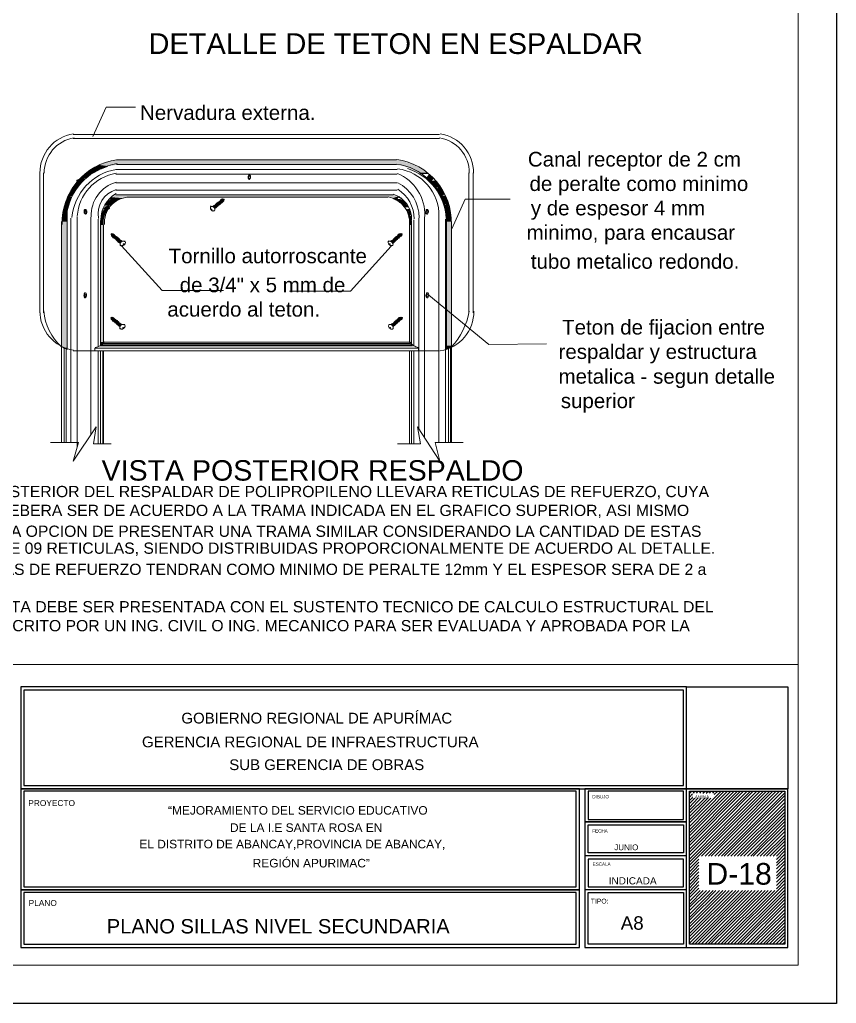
# Model space of a CAD drawing. Header units: inches. Extents: x 0.22 to 6.49, y 0.27 to 4.47.
# Drawn here: x 4.797 to 6.494, y 0.271 to 2.316 of the extents above; entities that cross this region are included whole.
import ezdxf

# ---------------------------------------------------------------- set-up
doc = ezdxf.new("R2010")
doc.units = ezdxf.units.IN
doc.header["$MEASUREMENT"] = 0
for name, color, linetype in [('PDF_PDF13_PDF6_A - MEMBRETE', 7, 'Continuous'), ('PDF_PDF13_PDF6_PDF7_PIEZAS', 7, 'Continuous'), ('PDF_PDF13_PDF6_PDF9_0', 7, 'Continuous'), ('PDF_PDF13_PDF6_PDF9_COTAS', 7, 'Continuous'), ('PDF_PDF13_PDF6_PDF9_COTAS-01', 7, 'Continuous'), ('PDF_PDF13_PDF6_PDF9_MEMBRETE', 7, 'Continuous'), ('PDF_Texto', 7, 'Continuous')]:
    doc.layers.add(name, color=color, linetype=linetype)
doc.styles.add('PDF Arial', font='arial.ttf')

msp = doc.modelspace()

# ---------------------------------------------------------------- linework, layer by layer
at = {"layer": 'PDF_PDF13_PDF6_A - MEMBRETE', "lineweight": 25}
for points in [[(4.799, 0.7167), (6.1823, 0.7167), (6.1823, 0.9286), (4.799, 0.9286)], [(4.8051, 0.7235), (6.1763, 0.7235), (6.1763, 0.9218), (4.8051, 0.9218)], [(6.3928, 0.7167), (6.1823, 0.7167), (6.1823, 0.9286), (6.3928, 0.9286)], [(4.799, 0.5069), (5.9597, 0.5069), (5.9597, 0.7167), (4.799, 0.7167)], [(4.8051, 0.513), (5.9529, 0.513), (5.9529, 0.712), (4.8051, 0.712)], [(6.1763, 0.712), (5.9779, 0.712), (5.9779, 0.6531), (6.1763, 0.6531)], [(6.1884, 0.712), (6.3867, 0.712), (6.3867, 0.3939), (6.1884, 0.3939)], [(5.9779, 0.6416), (6.1763, 0.6416), (6.1763, 0.5834), (5.9779, 0.5834)], [(6.1763, 0.5705), (5.9779, 0.5705), (5.9779, 0.513), (6.1763, 0.513)], [(4.799, 0.3871), (5.9597, 0.3871), (5.9597, 0.5069), (4.799, 0.5069)], [(4.8051, 0.3939), (5.9529, 0.3939), (5.9529, 0.5008), (4.8051, 0.5008)], [(5.9779, 0.5008), (6.1763, 0.5008), (6.1763, 0.3939), (5.9779, 0.3939)]]:
    msp.add_lwpolyline(points, close=True, dxfattribs=at)
for points in [[(6.1823, 0.7235), (6.1823, 0.9218)], [(6.1823, 0.3871), (6.1823, 0.7167), (6.3928, 0.7167), (5.9712, 0.7167), (5.9712, 0.3871), (6.3928, 0.3871), (6.3928, 0.7167)], [(6.1884, 0.7066), (6.1932, 0.712)], [(6.1884, 0.6457), (6.2541, 0.712)], [(6.1884, 0.6382), (6.2609, 0.712)], [(6.1884, 0.6315), (6.2676, 0.712)], [(6.1884, 0.6254), (6.2744, 0.712)], [(6.1884, 0.6186), (6.2812, 0.712)], [(6.1884, 0.6112), (6.2886, 0.712)], [(6.1884, 0.6051), (6.2947, 0.712)], [(6.1884, 0.599), (6.3008, 0.712)], [(6.1884, 0.5915), (6.3082, 0.712)], [(6.1884, 0.5848), (6.315, 0.712)], [(6.1884, 0.578), (6.3211, 0.712)], [(6.1884, 0.5705), (6.3285, 0.712)], [(6.1884, 0.5645), (6.3353, 0.712)], [(6.1884, 0.5577), (6.3421, 0.712)], [(6.1884, 0.6991), (6.1945, 0.7059)], [(6.1884, 0.6924), (6.1945, 0.6985)], [(6.1884, 0.6863), (6.1999, 0.6971)], [(6.1884, 0.6788), (6.206, 0.6971)], [(6.1884, 0.6721), (6.2128, 0.6971)], [(6.1884, 0.666), (6.2202, 0.6971)], [(6.1884, 0.6592), (6.227, 0.6971)], [(6.1884, 0.6524), (6.2331, 0.6971)], [(6.1966, 0.7073), (6.1999, 0.712)], [(6.2033, 0.7073), (6.2067, 0.712)], [(6.2101, 0.7073), (6.2135, 0.712)], [(6.2135, 0.5766), (6.3488, 0.712)], [(6.2162, 0.7073), (6.2209, 0.712)], [(6.2209, 0.5766), (6.3556, 0.712)], [(6.223, 0.7073), (6.2277, 0.712)], [(6.2277, 0.5766), (6.3617, 0.712)], [(6.2304, 0.7073), (6.2338, 0.712)], [(6.2338, 0.5766), (6.3685, 0.712)], [(6.2372, 0.7073), (6.2405, 0.712)], [(6.2399, 0.7045), (6.2473, 0.712)], [(6.2412, 0.5766), (6.3759, 0.712)], [(6.248, 0.5766), (6.3827, 0.712)], [(6.2548, 0.5766), (6.3867, 0.7086)], [(6.2609, 0.5766), (6.3867, 0.7025)], [(6.2676, 0.5766), (6.3867, 0.6958)], [(6.2744, 0.5766), (6.3867, 0.6883)], [(6.2812, 0.5766), (6.3867, 0.6815)], [(6.2886, 0.5766), (6.3867, 0.6748)], [(6.2947, 0.5766), (6.3867, 0.668)], [(6.3015, 0.5766), (6.3867, 0.6619)], [(6.3089, 0.5766), (6.3867, 0.6551)], [(5.9712, 0.6477), (6.1823, 0.6477), (5.9712, 0.6477)], [(6.3157, 0.5766), (6.3867, 0.6484)], [(6.3211, 0.5766), (6.3867, 0.6416)], [(6.3285, 0.5766), (6.3867, 0.6348)], [(6.3353, 0.5766), (6.3867, 0.6281)], [(6.3421, 0.5766), (6.3867, 0.6206)], [(6.3488, 0.5766), (6.3867, 0.6139)], [(6.3556, 0.5766), (6.3867, 0.6078)], [(6.3624, 0.5766), (6.3867, 0.601)], [(6.3691, 0.5766), (6.3867, 0.5942)], [(6.1823, 0.5773), (5.9712, 0.5773)], [(6.3691, 0.5699), (6.3867, 0.5875)], [(6.3691, 0.5631), (6.3867, 0.5807)], [(6.3691, 0.557), (6.3867, 0.5739)], [(6.1884, 0.5509), (6.2081, 0.5705)], [(6.1884, 0.5441), (6.2081, 0.5645)], [(6.1884, 0.5374), (6.2081, 0.5577)], [(6.3691, 0.5502), (6.3867, 0.5672)], [(6.3691, 0.5428), (6.3867, 0.5604)], [(6.3691, 0.536), (6.3867, 0.5529)], [(6.1884, 0.5313), (6.2081, 0.5509)], [(6.1884, 0.5238), (6.2081, 0.5441)], [(6.1884, 0.5171), (6.2081, 0.5374)], [(6.3691, 0.5299), (6.3867, 0.5475)], [(6.3691, 0.5225), (6.3867, 0.5408)], [(6.3691, 0.5157), (6.3867, 0.5333)], [(6.1884, 0.5103), (6.2081, 0.5313)], [(6.1884, 0.5035), (6.2081, 0.5238)], [(6.1884, 0.4968), (6.2081, 0.5171)], [(6.2602, 0.3939), (6.3867, 0.5198)], [(6.2669, 0.3939), (6.3867, 0.513)], [(6.3691, 0.509), (6.3867, 0.5266)], [(6.1823, 0.5069), (5.9712, 0.5069)], [(6.1884, 0.4907), (6.2081, 0.5103)], [(6.1884, 0.4832), (6.2108, 0.5056)], [(6.1884, 0.4765), (6.2169, 0.5056)], [(6.1884, 0.4704), (6.2236, 0.5056)], [(6.1884, 0.4636), (6.2311, 0.5056)], [(6.1884, 0.4562), (6.2378, 0.5056)], [(6.1884, 0.4494), (6.2433, 0.5056)], [(6.1884, 0.4433), (6.2507, 0.5056)], [(6.1884, 0.4359), (6.2575, 0.5056)], [(6.1884, 0.4298), (6.2642, 0.5056)], [(6.1884, 0.423), (6.271, 0.5056)], [(6.1884, 0.4156), (6.2778, 0.5056)], [(6.1884, 0.4095), (6.2845, 0.5056)], [(6.1884, 0.4027), (6.2913, 0.5056)], [(6.1884, 0.3959), (6.2988, 0.5056)], [(6.1932, 0.3939), (6.3048, 0.5056)], [(6.1993, 0.3939), (6.3109, 0.5056)], [(6.206, 0.3939), (6.3184, 0.5056)], [(6.2128, 0.3939), (6.3251, 0.5056)], [(6.2202, 0.3939), (6.3319, 0.5056)], [(6.227, 0.3939), (6.3387, 0.5056)], [(6.2324, 0.3939), (6.3455, 0.5056)], [(6.2399, 0.3939), (6.3522, 0.5056)], [(6.2466, 0.3939), (6.359, 0.5056)], [(6.2534, 0.3939), (6.3658, 0.5056)], [(6.2737, 0.3939), (6.3867, 0.5062)], [(6.2805, 0.3939), (6.3867, 0.4995)], [(6.2879, 0.3939), (6.3867, 0.4927)], [(6.2933, 0.3939), (6.3867, 0.4866)], [(6.3001, 0.3939), (6.3867, 0.4799)], [(6.3076, 0.3939), (6.3867, 0.4731)], [(6.3143, 0.3939), (6.3867, 0.4656)], [(6.3204, 0.3939), (6.3867, 0.4589)], [(6.3279, 0.3939), (6.3867, 0.4528)], [(6.3346, 0.3939), (6.3867, 0.4453)], [(6.3414, 0.3939), (6.3867, 0.4386)], [(6.3475, 0.3939), (6.3867, 0.4318)], [(6.3542, 0.3939), (6.3867, 0.4257)], [(6.361, 0.3939), (6.3867, 0.4189)], [(6.3678, 0.3939), (6.3867, 0.4122)], [(6.3752, 0.3939), (6.3867, 0.4054)], [(6.3813, 0.3939), (6.3867, 0.398)]]:
    msp.add_lwpolyline(points, dxfattribs=at)
at = {"layer": 'PDF_PDF13_PDF6_PDF7_PIEZAS', "lineweight": 25}
msp.add_lwpolyline([(6.4937, 4.4743), (6.4937, 0.2707), (0.2184, 0.2707), (0.2184, 4.4743)], close=True, dxfattribs=at)
at = {"layer": 'PDF_PDF13_PDF6_PDF9_0', "lineweight": 13}
for points in [[(4.9485, 2.0724), (4.9763, 2.1333), (5.0372, 2.1333)], [(5.6944, 1.8808), (5.7221, 1.9424), (5.8162, 1.9424)], [(5.0081, 1.8456), (5.0927, 1.7522), (5.2199, 1.7522)], [(5.5685, 1.845), (5.4839, 1.7509), (5.3573, 1.7509)], [(5.647, 1.7428), (5.7715, 1.6406), (5.8913, 1.6419)]]:
    msp.add_lwpolyline(points, dxfattribs=at)
at = {"layer": 'PDF_PDF13_PDF6_PDF9_0', "lineweight": 18}
for points in [[(5.58, 2.0243), (4.9979, 2.0243)], [(5.58, 2.0142), (4.9979, 2.0142)], [(4.8951, 1.9174), (4.8951, 1.6297)], [(5.6835, 1.9174), (5.6835, 1.6297)], [(4.8836, 1.8957), (4.8836, 1.6338)], [(5.6937, 1.6379), (5.6937, 1.8957)], [(4.9709, 1.6453), (5.6064, 1.6453)], [(4.9526, 1.6324), (4.9526, 1.627), (5.6253, 1.627)], [(5.6253, 1.6324), (5.6253, 1.627), (5.6253, 1.6324), (5.6104, 1.6324), (4.9675, 1.6324)]]:
    msp.add_lwpolyline(points, dxfattribs=at)
at = {"layer": 'PDF_PDF13_PDF6_PDF9_0', "lineweight": 5}
for points in [[(5.2734, 1.983), (5.2741, 1.9837), (5.2754, 1.9844), (5.2761, 1.9857), (5.2761, 1.9871), (5.2761, 1.9898), (5.2761, 1.9918), (5.2748, 1.9925), (5.2741, 1.9932), (5.2727, 1.9932), (5.272, 1.9918), (5.2714, 1.9905), (5.2714, 1.9878), (5.2714, 1.9857), (5.272, 1.9851), (5.272, 1.9837)], [(5.2734, 1.9911), (5.2727, 1.9905), (5.272, 1.9878), (5.272, 1.9857), (5.2734, 1.9851), (5.2748, 1.9851), (5.2754, 1.9871), (5.2748, 1.9905)], [(5.203, 1.9302), (5.2037, 1.9309), (5.2044, 1.9309), (5.2064, 1.9268), (5.2071, 1.9268), (5.2064, 1.9262), (5.2071, 1.9268), (5.2064, 1.9268), (5.2044, 1.9309), (5.2037, 1.9309)], [(5.2064, 1.9343), (5.2071, 1.935), (5.2084, 1.9343), (5.2111, 1.9316), (5.2111, 1.9309), (5.2111, 1.9302), (5.2111, 1.9309), (5.2111, 1.9316), (5.2084, 1.9343), (5.2071, 1.935)], [(5.2145, 1.9411), (5.2152, 1.9417), (5.2159, 1.9411), (5.2193, 1.9384), (5.2193, 1.937), (5.2186, 1.937), (5.2193, 1.937), (5.2193, 1.9384), (5.2159, 1.9411), (5.2152, 1.9417)], [(4.9336, 1.9113), (4.935, 1.912), (4.9357, 1.9126), (4.9364, 1.9147), (4.9364, 1.916), (4.9364, 1.9174), (4.9357, 1.9201), (4.9343, 1.9208), (4.933, 1.9208), (4.9323, 1.9208), (4.9309, 1.9194), (4.9309, 1.9174), (4.9303, 1.916), (4.9309, 1.914), (4.9323, 1.9126), (4.933, 1.9113)], [(4.933, 1.9194), (4.9323, 1.9174), (4.9323, 1.916), (4.9323, 1.914), (4.9336, 1.9133), (4.935, 1.914), (4.935, 1.916), (4.9343, 1.9174)], [(5.6429, 1.9113), (5.6443, 1.9113), (5.645, 1.9126), (5.6456, 1.914), (5.6463, 1.916), (5.6463, 1.9174), (5.6456, 1.9194), (5.645, 1.9208), (5.6436, 1.9208), (5.6423, 1.9208), (5.6416, 1.9201), (5.6409, 1.9174), (5.6402, 1.916), (5.6402, 1.9147), (5.6409, 1.9126), (5.6416, 1.912)], [(5.6436, 1.9194), (5.6423, 1.9174), (5.6416, 1.916), (5.6416, 1.914), (5.6429, 1.9133), (5.6443, 1.914), (5.645, 1.916), (5.6443, 1.9174)], [(4.9891, 1.8646), (4.9885, 1.8653), (4.9885, 1.8666), (4.9905, 1.8693), (4.9912, 1.8693), (4.9925, 1.8693), (4.9912, 1.8693), (4.9905, 1.8693), (4.9885, 1.8666), (4.9885, 1.8653)], [(4.9952, 1.8592), (4.9952, 1.8605), (4.9973, 1.8632), (4.9986, 1.8639), (4.9993, 1.8632), (4.9986, 1.8639), (4.9973, 1.8632), (4.9952, 1.8605)], [(4.9966, 1.8585), (4.9966, 1.8598), (4.9986, 1.8626), (5, 1.8632), (5, 1.8626), (5, 1.8632), (4.9986, 1.8626), (4.9966, 1.8598)], [(5.5766, 1.8626), (5.5766, 1.8632), (5.578, 1.8626), (5.5807, 1.8598), (5.5813, 1.8585), (5.5807, 1.8585), (5.5813, 1.8585), (5.5807, 1.8598), (5.578, 1.8626), (5.5766, 1.8632)], [(5.578, 1.8632), (5.578, 1.8639), (5.58, 1.8632), (5.582, 1.8605), (5.582, 1.8592), (5.582, 1.8605), (5.58, 1.8632), (5.578, 1.8639)], [(5.5841, 1.8693), (5.5847, 1.8693), (5.5854, 1.8693), (5.5888, 1.8666), (5.5888, 1.8653), (5.5888, 1.8646), (5.5888, 1.8653), (5.5888, 1.8666), (5.5854, 1.8693), (5.5847, 1.8693)], [(5, 1.8544), (5, 1.8558), (5.0027, 1.8585), (5.004, 1.8592), (5.0047, 1.8585), (5.004, 1.8592), (5.0027, 1.8585), (5, 1.8558)], [(5.5725, 1.8585), (5.5725, 1.8592), (5.5739, 1.8585), (5.5759, 1.8558), (5.5766, 1.8544), (5.5759, 1.8544), (5.5766, 1.8544), (5.5759, 1.8558), (5.5739, 1.8585), (5.5725, 1.8592)], [(4.933, 1.7373), (4.9343, 1.7387), (4.935, 1.7394), (4.9357, 1.7414), (4.9357, 1.7428), (4.9357, 1.7441), (4.935, 1.7468), (4.9336, 1.7475), (4.9323, 1.7475), (4.9303, 1.7455), (4.9303, 1.7441), (4.9296, 1.7428), (4.9303, 1.7407), (4.9309, 1.7394), (4.9323, 1.7373)], [(4.933, 1.7455), (4.9323, 1.7441), (4.9309, 1.7428), (4.9323, 1.7407), (4.933, 1.7401), (4.9343, 1.7407), (4.9343, 1.7428), (4.9336, 1.7441)], [(5.6436, 1.7373), (5.645, 1.7373), (5.6456, 1.7394), (5.6463, 1.7407), (5.647, 1.7428), (5.647, 1.7441), (5.6463, 1.7455), (5.6456, 1.7475), (5.6443, 1.7475), (5.6429, 1.7475), (5.6423, 1.7468), (5.6416, 1.7441), (5.6409, 1.7428), (5.6409, 1.7414), (5.6416, 1.7394), (5.6423, 1.7387)], [(5.6443, 1.7455), (5.6429, 1.7441), (5.6423, 1.7428), (5.6423, 1.7407), (5.6436, 1.7401), (5.645, 1.7407), (5.6456, 1.7428), (5.645, 1.7441)], [(4.9946, 1.6852), (4.9946, 1.6873), (4.9973, 1.69), (4.9979, 1.69), (4.9986, 1.69), (4.9979, 1.69), (4.9966, 1.69), (4.9946, 1.6873)], [(4.9959, 1.6846), (4.9959, 1.6866), (4.9979, 1.6893), (4.9993, 1.69), (5, 1.6893), (4.9993, 1.69), (4.9979, 1.6893), (4.9959, 1.6866)], [(5, 1.6812), (4.9993, 1.6812), (5, 1.6825), (5.002, 1.6846), (5.0034, 1.6852), (5.004, 1.6846), (5.0034, 1.6852), (5.002, 1.6846), (5, 1.6825), (4.9993, 1.6812)], [(5.5732, 1.6846), (5.5732, 1.6852), (5.5746, 1.6846), (5.5766, 1.6825), (5.5773, 1.6812), (5.5766, 1.6812), (5.5773, 1.6812), (5.5766, 1.6825), (5.5746, 1.6846), (5.5732, 1.6852)], [(5.5773, 1.6893), (5.5773, 1.69), (5.5786, 1.6893), (5.5813, 1.6866), (5.582, 1.6846), (5.5813, 1.6846), (5.582, 1.6846), (5.5813, 1.6866), (5.5786, 1.6893), (5.5773, 1.69)], [(5.578, 1.69), (5.5786, 1.69), (5.5807, 1.69), (5.582, 1.6873), (5.5827, 1.6852), (5.582, 1.6852), (5.5827, 1.6852), (5.582, 1.6873), (5.5807, 1.69), (5.5786, 1.69)], [(5.5847, 1.6954), (5.5854, 1.6961), (5.5861, 1.6961), (5.5895, 1.6934), (5.5895, 1.692), (5.5888, 1.6913), (5.5895, 1.692), (5.5895, 1.6934), (5.5861, 1.6961), (5.5854, 1.6961)]]:
    msp.add_lwpolyline(points, close=True, dxfattribs=at)
for points in [[(5.2199, 1.9384), (5.2206, 1.9384), (5.2206, 1.9397), (5.2179, 1.9424), (5.2172, 1.9431), (5.2159, 1.9424)], [(5.2003, 1.9174), (5.2017, 1.9181), (5.2023, 1.9194), (5.2023, 1.9221), (5.201, 1.9248), (5.1976, 1.9268), (5.1949, 1.9268), (5.1942, 1.9268), (5.1935, 1.9262)], [(5.1962, 1.9174), (5.1969, 1.9181), (5.1949, 1.9201), (5.1962, 1.9208), (5.1962, 1.9214), (5.1956, 1.9214), (5.1942, 1.9208), (5.1942, 1.9221)], [(5.1983, 1.9268), (5.2003, 1.9268), (5.2023, 1.9248), (5.203, 1.9235), (5.2023, 1.9228), (5.2017, 1.9235), (5.201, 1.9255), (5.199, 1.9268), (5.1976, 1.9268)], [(5.203, 1.9235), (5.2037, 1.9241), (5.203, 1.9255), (5.201, 1.9282), (5.199, 1.9282), (5.199, 1.9268)], [(5.2037, 1.9241), (5.2044, 1.9248), (5.2037, 1.9255), (5.2023, 1.9289), (5.201, 1.9289), (5.2003, 1.9282)], [(5.2044, 1.9241), (5.205, 1.9248), (5.2044, 1.9255), (5.203, 1.9289), (5.2017, 1.9289), (5.201, 1.9282)], [(5.205, 1.9248), (5.2057, 1.9255), (5.205, 1.9262), (5.2037, 1.9296), (5.2023, 1.9296), (5.2017, 1.9289)], [(5.2057, 1.9255), (5.2064, 1.9262), (5.2057, 1.9268), (5.2037, 1.9302), (5.203, 1.9302), (5.2023, 1.9296)], [(5.2084, 1.9268), (5.2084, 1.9282), (5.2084, 1.9289), (5.2057, 1.9316), (5.2044, 1.9323), (5.2037, 1.9316)], [(5.2071, 1.9268), (5.2071, 1.9282), (5.205, 1.9309), (5.2037, 1.9316), (5.2037, 1.9309)], [(5.2091, 1.9282), (5.2091, 1.9289), (5.2091, 1.9296), (5.2064, 1.9323), (5.205, 1.9329), (5.2044, 1.9323)], [(5.2098, 1.9289), (5.2098, 1.9296), (5.2098, 1.9302), (5.2071, 1.9329), (5.2057, 1.9336), (5.205, 1.9329)], [(5.2105, 1.9296), (5.2105, 1.9302), (5.2105, 1.9309), (5.2071, 1.9336), (5.2064, 1.9343), (5.2057, 1.9336)], [(5.2111, 1.9309), (5.2118, 1.9316), (5.2118, 1.9323), (5.2091, 1.935), (5.2084, 1.9356), (5.2071, 1.935)], [(5.2118, 1.9316), (5.2125, 1.9323), (5.2125, 1.9329), (5.2098, 1.9356), (5.2091, 1.9363), (5.2084, 1.9356)], [(5.2118, 1.9309), (5.2125, 1.9316), (5.2125, 1.9323), (5.2098, 1.935), (5.2091, 1.9356), (5.2084, 1.935)], [(5.2125, 1.9316), (5.2132, 1.9323), (5.2132, 1.9329), (5.2105, 1.9356), (5.2098, 1.9363), (5.2091, 1.9356)], [(5.2132, 1.9323), (5.2138, 1.9329), (5.2138, 1.9336), (5.2111, 1.9363), (5.2105, 1.937), (5.2098, 1.9363)], [(5.2138, 1.9329), (5.2145, 1.9329), (5.2145, 1.9343), (5.2125, 1.937), (5.2118, 1.9377), (5.2111, 1.937)], [(5.2145, 1.9336), (5.2152, 1.9336), (5.2152, 1.935), (5.2132, 1.9377), (5.2125, 1.9384), (5.2118, 1.9377)], [(5.2152, 1.9343), (5.2159, 1.9343), (5.2159, 1.9356), (5.2138, 1.9384), (5.2132, 1.939), (5.2125, 1.9384)], [(5.2159, 1.935), (5.2172, 1.935), (5.2172, 1.9363), (5.2138, 1.939), (5.2138, 1.9397), (5.2132, 1.939)], [(5.2179, 1.9363), (5.2186, 1.9363), (5.2186, 1.9377), (5.2152, 1.9404), (5.2145, 1.9411), (5.2138, 1.9404)], [(5.2172, 1.9356), (5.2179, 1.9356), (5.2179, 1.937), (5.2145, 1.9397), (5.2138, 1.9404), (5.2138, 1.9397)], [(5.2193, 1.9377), (5.2199, 1.9377), (5.2199, 1.939), (5.2172, 1.9417), (5.2159, 1.9424), (5.2152, 1.9417)], [(5.2206, 1.939), (5.2199, 1.9411), (5.2179, 1.9424), (5.2213, 1.9424), (5.2206, 1.9384)], [(5.2213, 1.9411), (5.2206, 1.9417), (5.2199, 1.9424)], [(4.9891, 1.8707), (4.9878, 1.8693), (4.9864, 1.8673)], [(4.9878, 1.8707), (4.9871, 1.87), (4.9864, 1.8686)], [(4.9871, 1.8659), (4.9864, 1.87), (4.9905, 1.87), (4.9898, 1.87), (4.9871, 1.8666), (4.9871, 1.8659), (4.9878, 1.8653)], [(4.9912, 1.8693), (4.9905, 1.87), (4.9878, 1.8673), (4.9878, 1.8659), (4.9885, 1.8653)], [(4.9932, 1.8686), (4.9925, 1.8686), (4.9912, 1.8686), (4.9891, 1.8659), (4.9891, 1.8646), (4.9898, 1.8639)], [(4.9939, 1.8686), (4.9932, 1.8686), (4.9925, 1.8686), (4.9898, 1.8653), (4.9898, 1.8639), (4.9905, 1.8632)], [(4.9946, 1.8673), (4.9939, 1.8673), (4.9932, 1.8673), (4.9905, 1.8646), (4.9905, 1.8632), (4.9905, 1.8626)], [(4.9952, 1.8666), (4.9946, 1.8666), (4.9939, 1.8666), (4.9905, 1.8639), (4.9905, 1.8626), (4.9912, 1.8619)], [(4.9959, 1.8659), (4.9952, 1.8659), (4.9946, 1.8659), (4.9912, 1.8632), (4.9912, 1.8619), (4.9925, 1.8612)], [(4.9966, 1.8653), (4.9959, 1.8653), (4.9952, 1.8653), (4.9925, 1.8626), (4.9925, 1.8612), (4.9932, 1.8612)], [(4.9979, 1.8646), (4.9973, 1.8646), (4.9966, 1.8646), (4.9939, 1.8619), (4.9939, 1.8605)], [(4.9986, 1.8639), (4.9979, 1.8639), (4.9973, 1.8639), (4.9946, 1.8612), (4.9946, 1.8598)], [(5, 1.8626), (4.9993, 1.8632), (4.9979, 1.8626), (4.9959, 1.8598), (4.9959, 1.8585)], [(5.0013, 1.8619), (5, 1.8626), (4.9993, 1.8619), (4.9973, 1.8592), (4.9973, 1.8578)], [(5.002, 1.8612), (5.0013, 1.8619), (5, 1.8612), (4.9979, 1.8585), (4.9973, 1.8571), (4.9979, 1.8571)], [(5.0027, 1.8605), (5.002, 1.8612), (5, 1.8605), (4.9986, 1.8578), (4.9979, 1.8565), (4.9986, 1.8565)], [(5.578, 1.8565), (5.5786, 1.8565), (5.578, 1.8578), (5.5759, 1.8605), (5.5746, 1.8612), (5.5746, 1.8605)], [(5.5786, 1.8571), (5.58, 1.8571), (5.5786, 1.8585), (5.5766, 1.8612), (5.5753, 1.8619), (5.5753, 1.8612)], [(5.58, 1.8578), (5.5807, 1.8578), (5.58, 1.8592), (5.5773, 1.8619), (5.5759, 1.8626), (5.5759, 1.8619)], [(5.5813, 1.8585), (5.582, 1.8585), (5.5813, 1.8598), (5.5786, 1.8626), (5.5773, 1.8632), (5.5773, 1.8626)], [(5.582, 1.8598), (5.5827, 1.8598), (5.582, 1.8612), (5.5807, 1.8639), (5.5786, 1.8639), (5.578, 1.8639)], [(5.5827, 1.8605), (5.5834, 1.8605), (5.5827, 1.8619), (5.5813, 1.8646), (5.58, 1.8646), (5.5786, 1.8646)], [(5.5841, 1.8612), (5.5847, 1.8612), (5.5841, 1.8626), (5.582, 1.8653), (5.5813, 1.8653), (5.5807, 1.8653)], [(5.5847, 1.8612), (5.5854, 1.8619), (5.5847, 1.8632), (5.5827, 1.8659), (5.582, 1.8659), (5.5813, 1.8659)], [(5.5861, 1.8626), (5.5861, 1.8632), (5.5861, 1.8646), (5.5841, 1.8673), (5.5827, 1.8673), (5.582, 1.8673)], [(5.5854, 1.8619), (5.5854, 1.8626), (5.5854, 1.8639), (5.5834, 1.8666), (5.582, 1.8666)], [(5.5868, 1.8632), (5.5868, 1.8639), (5.5868, 1.8653), (5.5847, 1.8686), (5.5834, 1.8686), (5.5827, 1.8686)], [(5.5874, 1.8639), (5.5874, 1.8646), (5.5874, 1.8659), (5.5847, 1.8686), (5.5841, 1.8686), (5.5834, 1.8686)], [(5.5888, 1.8653), (5.5895, 1.8659), (5.5895, 1.8673), (5.5861, 1.87), (5.5854, 1.87), (5.5847, 1.8693)], [(5.5895, 1.8653), (5.5901, 1.8659), (5.5901, 1.8666), (5.5868, 1.87), (5.5861, 1.87), (5.5854, 1.87)], [(5.5908, 1.8659), (5.5915, 1.87), (5.5868, 1.87)], [(5.5908, 1.8673), (5.5895, 1.8693), (5.5874, 1.8707)], [(5.5908, 1.8686), (5.5901, 1.87), (5.5895, 1.8707)], [(5.0034, 1.8598), (5.0027, 1.8605), (5.0013, 1.8598), (4.9993, 1.8571), (4.9986, 1.8558), (4.9993, 1.8558)], [(5.004, 1.8592), (5.0034, 1.8598), (5.002, 1.8592), (5, 1.8565), (4.9993, 1.8551), (5, 1.8551)], [(5.0047, 1.8578), (5.0047, 1.8585), (5.0034, 1.8578), (5.0013, 1.8551), (5, 1.8538), (5.0013, 1.8538)], [(5.0054, 1.8571), (5.0054, 1.8578), (5.004, 1.8571), (5.002, 1.8544), (5.0013, 1.8531), (5.002, 1.8531)], [(5.0061, 1.8565), (5.0061, 1.8571), (5.0047, 1.8565), (5.0027, 1.8538), (5.002, 1.8524), (5.0027, 1.8524)], [(5.0074, 1.8558), (5.0074, 1.8565), (5.0061, 1.8558), (5.004, 1.8531), (5.0034, 1.8517), (5.004, 1.8517)], [(5.0081, 1.8558), (5.0081, 1.8565), (5.0067, 1.8558), (5.0047, 1.8531), (5.004, 1.8517), (5.0047, 1.8517)], [(5.0088, 1.8551), (5.0088, 1.8558), (5.0074, 1.8551), (5.0054, 1.8524), (5.0047, 1.851), (5.0054, 1.851)], [(5.0142, 1.8538), (5.0135, 1.8551), (5.0122, 1.8551), (5.0101, 1.8551), (5.0067, 1.8531), (5.0054, 1.8497), (5.0054, 1.847), (5.0061, 1.8463), (5.0067, 1.8456)], [(5.0101, 1.8551), (5.0081, 1.8544), (5.0067, 1.8531), (5.0061, 1.8517), (5.0054, 1.8504)], [(5.0115, 1.8456), (5.0108, 1.8463), (5.0128, 1.8477), (5.0115, 1.8483), (5.0115, 1.8497), (5.0122, 1.8497), (5.0135, 1.8483), (5.0142, 1.8504)], [(5.5698, 1.8456), (5.5712, 1.8463), (5.5719, 1.847), (5.5725, 1.8497), (5.5698, 1.8531), (5.5671, 1.8551), (5.5644, 1.8551), (5.5637, 1.8551), (5.5631, 1.8538)], [(5.5665, 1.8456), (5.5671, 1.8463), (5.5651, 1.8477), (5.5665, 1.8483), (5.5665, 1.8497), (5.5658, 1.8497), (5.5644, 1.8483), (5.5637, 1.8504)], [(5.5719, 1.8504), (5.5719, 1.8517), (5.5698, 1.8531), (5.5685, 1.8544), (5.5671, 1.8551)], [(5.5719, 1.851), (5.5725, 1.851), (5.5725, 1.8524), (5.5692, 1.8551), (5.5678, 1.8558), (5.5678, 1.8551)], [(5.5692, 1.8558), (5.5692, 1.8565), (5.5712, 1.8558), (5.5732, 1.8531), (5.5732, 1.8517), (5.5725, 1.8517), (5.5725, 1.8531), (5.5698, 1.8558), (5.5685, 1.8565), (5.5685, 1.8558)], [(5.5739, 1.8524), (5.5746, 1.8524), (5.5739, 1.8538), (5.5725, 1.8565), (5.5712, 1.8571), (5.5712, 1.8565)], [(5.5746, 1.8531), (5.5753, 1.8531), (5.5746, 1.8544), (5.5725, 1.8571), (5.5719, 1.8578), (5.5719, 1.8571)], [(5.5753, 1.8538), (5.5759, 1.8538), (5.5753, 1.8551), (5.5732, 1.8578), (5.5725, 1.8585), (5.5725, 1.8578)], [(5.5766, 1.8551), (5.5773, 1.8551), (5.5766, 1.8565), (5.5746, 1.8592), (5.5732, 1.8598), (5.5732, 1.8592)], [(5.5773, 1.8558), (5.578, 1.8558), (5.5773, 1.8571), (5.5753, 1.8598), (5.5739, 1.8605), (5.5739, 1.8598)], [(4.9885, 1.6974), (4.9871, 1.6961), (4.9858, 1.694)], [(4.9871, 1.6974), (4.9864, 1.6967), (4.9858, 1.6954)], [(5.5915, 1.694), (5.5901, 1.6961), (5.5888, 1.6974)], [(5.5915, 1.6954), (5.5908, 1.6967), (5.5901, 1.6974)], [(4.9878, 1.692), (4.9871, 1.6927), (4.9871, 1.6934), (4.9898, 1.6967), (4.9905, 1.6967), (4.9905, 1.6961), (4.9878, 1.6934), (4.9878, 1.692), (4.9885, 1.6913), (4.9878, 1.692), (4.9878, 1.6934), (4.9905, 1.6961), (4.9912, 1.6954), (4.9905, 1.6961), (4.9898, 1.6967), (4.9891, 1.6967), (4.9864, 1.6934), (4.9864, 1.6927), (4.9871, 1.692)], [(4.9864, 1.6927), (4.9864, 1.6967), (4.9898, 1.6967)], [(4.9925, 1.6954), (4.9912, 1.6954), (4.9905, 1.6954), (4.9885, 1.6927), (4.9885, 1.6913), (4.9891, 1.6906)], [(4.9932, 1.6947), (4.9925, 1.6947), (4.9912, 1.6947), (4.9891, 1.692), (4.9891, 1.6906), (4.9898, 1.69)], [(4.9939, 1.694), (4.9932, 1.694), (4.9925, 1.694), (4.9898, 1.6913), (4.9898, 1.69), (4.9905, 1.6893)], [(4.9946, 1.6934), (4.9939, 1.6934), (4.9932, 1.6934), (4.9905, 1.6906), (4.9905, 1.6893), (4.9905, 1.6886)], [(4.9952, 1.6927), (4.9946, 1.6927), (4.9939, 1.6927), (4.9905, 1.69), (4.9905, 1.6886), (4.9912, 1.6879)], [(4.9966, 1.692), (4.9959, 1.692), (4.9952, 1.692), (4.9925, 1.6893), (4.9925, 1.6879), (4.9932, 1.6873)], [(4.9973, 1.6913), (4.9966, 1.6913), (4.9959, 1.6913), (4.9932, 1.6886), (4.9932, 1.6873), (4.9939, 1.6873)], [(4.9979, 1.6906), (4.9973, 1.6906), (4.9966, 1.6906), (4.9939, 1.6879), (4.9939, 1.6866)], [(4.9993, 1.6893), (4.9986, 1.69), (4.9973, 1.6893), (4.9952, 1.6866), (4.9952, 1.6846)], [(5, 1.6886), (5, 1.6893), (4.9986, 1.6886), (4.9966, 1.6852), (4.9966, 1.6846)], [(5.0013, 1.6879), (5, 1.6886), (4.9993, 1.6879), (4.9973, 1.6846), (4.9973, 1.6839)], [(5.002, 1.6873), (5.0013, 1.6879), (5, 1.6873), (4.9979, 1.6846), (4.9973, 1.6832), (4.9979, 1.6832)], [(5.0027, 1.6866), (5.002, 1.6873), (5, 1.6866), (4.9986, 1.6839), (4.9979, 1.6825), (4.9986, 1.6825)], [(5.0034, 1.6852), (5.0027, 1.6866), (5.0013, 1.6852), (4.9993, 1.6832), (4.9986, 1.6818), (4.9993, 1.6818)], [(5.0047, 1.6846), (5.004, 1.6846), (5.0027, 1.6846), (5, 1.6818), (5, 1.6805)], [(5.0054, 1.6839), (5.0054, 1.6846), (5.004, 1.6839), (5.002, 1.6812), (5.0013, 1.6798), (5.002, 1.6798)], [(5.0061, 1.6832), (5.0061, 1.6839), (5.0047, 1.6832), (5.0027, 1.6805), (5.002, 1.6791), (5.0027, 1.6791)], [(5.0067, 1.6825), (5.0067, 1.6832), (5.0054, 1.6825), (5.0034, 1.6798), (5.0027, 1.6785), (5.0034, 1.6785)], [(5.0074, 1.6825), (5.0074, 1.6832), (5.0061, 1.6825), (5.004, 1.6798), (5.0034, 1.6785), (5.004, 1.6785)], [(5.0081, 1.6818), (5.0081, 1.6825), (5.0067, 1.6818), (5.0047, 1.6791), (5.004, 1.6778), (5.0047, 1.6778)], [(5.0135, 1.6805), (5.0128, 1.6818), (5.0115, 1.6818), (5.0088, 1.6818), (5.0061, 1.6798), (5.0047, 1.6758), (5.0047, 1.6737), (5.0054, 1.673), (5.0061, 1.6724)], [(5.0088, 1.6818), (5.0074, 1.6812), (5.0061, 1.6798), (5.0054, 1.6785), (5.0047, 1.6764)], [(5.5712, 1.6724), (5.5719, 1.673), (5.5725, 1.6737), (5.5725, 1.6758), (5.5712, 1.6798), (5.5678, 1.6818), (5.5651, 1.6818), (5.5644, 1.6818), (5.5637, 1.6805)], [(5.5725, 1.6764), (5.5725, 1.6785), (5.5712, 1.6798), (5.5692, 1.6812), (5.5678, 1.6818)], [(5.5725, 1.6778), (5.5725, 1.6791), (5.5698, 1.6818), (5.5685, 1.6825), (5.5685, 1.6818)], [(5.5725, 1.6785), (5.5732, 1.6785), (5.5732, 1.6798), (5.5712, 1.6825), (5.5692, 1.6832), (5.5692, 1.6825)], [(5.5732, 1.6785), (5.5739, 1.6785), (5.5732, 1.6798), (5.5719, 1.6825), (5.5698, 1.6832), (5.5698, 1.6825)], [(5.5739, 1.6791), (5.5746, 1.6791), (5.5739, 1.6805), (5.5725, 1.6832), (5.5712, 1.6839), (5.5712, 1.6832)], [(5.5753, 1.6798), (5.5759, 1.6798), (5.5753, 1.6812), (5.5732, 1.6839), (5.5725, 1.6846), (5.5725, 1.6839)], [(5.5759, 1.6805), (5.5766, 1.6805), (5.5759, 1.6818), (5.5739, 1.6846), (5.5725, 1.6846)], [(5.5773, 1.6818), (5.578, 1.6818), (5.5773, 1.6832), (5.5753, 1.6852), (5.5739, 1.6866), (5.5739, 1.6852)], [(5.578, 1.6825), (5.5786, 1.6825), (5.578, 1.6839), (5.5759, 1.6866), (5.5746, 1.6873), (5.5746, 1.6866)], [(5.5786, 1.6832), (5.58, 1.6832), (5.5786, 1.6846), (5.5766, 1.6873), (5.5753, 1.6879), (5.5753, 1.6873)], [(5.58, 1.6839), (5.5807, 1.6839), (5.58, 1.6846), (5.5773, 1.6879), (5.5759, 1.6886), (5.5759, 1.6879)], [(5.5807, 1.6846), (5.5813, 1.6846), (5.5807, 1.6852), (5.578, 1.6886), (5.5766, 1.6893), (5.5766, 1.6886)], [(5.582, 1.6846), (5.582, 1.6866), (5.58, 1.6893), (5.578, 1.69), (5.578, 1.6893)], [(5.5827, 1.6866), (5.5834, 1.6866), (5.5827, 1.6879), (5.5813, 1.6906), (5.58, 1.6906), (5.5786, 1.6906)], [(5.5834, 1.6873), (5.5841, 1.6873), (5.5834, 1.6886), (5.582, 1.6913), (5.5807, 1.6913), (5.58, 1.6913)], [(5.5847, 1.6873), (5.5854, 1.6879), (5.5847, 1.6893), (5.5827, 1.692), (5.582, 1.692), (5.5813, 1.692)], [(5.5861, 1.6886), (5.5861, 1.6893), (5.5861, 1.6906), (5.5841, 1.6934), (5.5827, 1.6934), (5.582, 1.6934)], [(5.5854, 1.6879), (5.5854, 1.6886), (5.5854, 1.69), (5.5834, 1.6927), (5.582, 1.6927)], [(5.5868, 1.6893), (5.5868, 1.69), (5.5868, 1.6913), (5.5847, 1.694), (5.5834, 1.694), (5.5827, 1.694)], [(5.5874, 1.69), (5.5874, 1.6906), (5.5874, 1.692), (5.5847, 1.6947), (5.5841, 1.6947), (5.5834, 1.6947)], [(5.5888, 1.6906), (5.5888, 1.6913), (5.5888, 1.6927), (5.5854, 1.6954), (5.5847, 1.6954), (5.5841, 1.6954)], [(5.5895, 1.692), (5.5901, 1.6927), (5.5901, 1.6934), (5.5868, 1.6967), (5.5861, 1.6967), (5.5854, 1.6961)], [(5.5901, 1.692), (5.5908, 1.6927), (5.5908, 1.6934), (5.5874, 1.6967), (5.5868, 1.6967), (5.5861, 1.6961)], [(5.5915, 1.6927), (5.5922, 1.6967), (5.5874, 1.6967)], [(5.0108, 1.6724), (5.0101, 1.673), (5.0122, 1.6744), (5.0108, 1.6751), (5.0108, 1.6758), (5.0115, 1.6758), (5.0128, 1.6751), (5.0142, 1.6764)], [(5.5671, 1.6724), (5.5671, 1.673), (5.5658, 1.6744), (5.5671, 1.6751), (5.5671, 1.6758), (5.5665, 1.6758), (5.5651, 1.6751), (5.5644, 1.6764)], [(4.9675, 1.6324), (4.9526, 1.6324)]]:
    msp.add_lwpolyline(points, dxfattribs=at)
at = {"layer": 'PDF_PDF13_PDF6_PDF9_0', "lineweight": 0}
for points, const_width in [([(5.5874, 1.9448), (5.5807, 1.9431), (5.582, 1.9424)], 0.00787), ([(5.6088, 1.8977), (5.6088, 1.8971), (5.6088, 1.8889)], 0.00474)]:
    msp.add_lwpolyline(points, dxfattribs=dict(at, const_width=const_width))
for points in [[(5.6071, 1.9079), (5.6071, 1.9072)], [(4.9709, 1.8977), (4.9648, 1.8977), (4.9709, 1.8977)], [(4.9709, 1.8977), (4.9648, 1.8977), (4.9709, 1.8977)]]:
    msp.add_lwpolyline(points, dxfattribs=at)
at = {"layer": 'PDF_PDF13_PDF6_PDF9_0', "lineweight": 18}
msp.add_lwpolyline([(5.6257, 1.6337, -0.190974), (5.6066, 1.6461, 0.065069), (5.612, 1.6403)], format="xyb", dxfattribs=at)
for centre, radius, start, end in [((5.0172, 1.8933), 0.1323, 98.042, 181.5435), ((5.5614, 1.894), 0.1323, 358.4015, 81.9031), ((5.0166, 1.894), 0.1235, 98.2508, 168.7062), ((5.5621, 1.8933), 0.1235, 11.305, 81.6175), ((4.9475, 1.6639), 0.0308, 281.4529, 324.701), ((4.9475, 1.6639), 0.0301, 307.9083, 324.7078)]:
    msp.add_arc(centre, radius, start, end, dxfattribs=at)
at = {"layer": 'PDF_PDF13_PDF6_PDF9_0', "lineweight": 5}
for centre, start, end in [((5.1993, 1.9245), 141.7507, 299.2953), ((5.0098, 1.8521), 240.7077, 38.2603), ((5.5688, 1.8521), 141.7578, 299.2927), ((5.0091, 1.6788), 240.7077, 38.2603), ((5.5695, 1.6788), 141.7578, 299.2927)]:
    msp.add_arc(centre, 0.00643, start, end, dxfattribs=at)
at = {"layer": 'PDF_PDF13_PDF6_PDF9_0', "transparency": 33554559}
for points in [[(4.9458, 2.0047), (4.9519, 1.9972), (4.935, 1.9972)], [(4.9567, 2.0108), (4.9668, 2.0047), (4.9458, 2.0047)], [(4.9458, 2.0047), (4.9458, 2.0047), (4.9655, 2.0047)], [(4.9458, 2.0047), (4.9655, 2.0047), (4.9668, 2.0047)], [(4.9655, 2.0047), (4.9458, 2.0047), (4.9519, 1.9972)], [(4.9621, 2.0135), (4.9817, 2.0108), (4.9567, 2.0108)], [(4.9817, 2.0108), (4.9567, 2.0108), (4.9668, 2.0047)], [(4.9627, 2.0142), (4.9966, 2.0135), (4.9621, 2.0135)], [(4.9966, 2.0135), (4.9621, 2.0135), (4.9817, 2.0108)], [(4.9803, 2.0202), (5.6145, 2.0142), (4.9627, 2.0142)], [(4.9979, 2.0142), (4.9627, 2.0142), (4.9966, 2.0135)], [(4.9979, 2.0243), (5.5976, 2.0202), (4.9803, 2.0202)], [(5.5976, 2.0202), (4.9803, 2.0202), (5.6145, 2.0142)], [(5.58, 2.0243), (4.9979, 2.0243), (5.5976, 2.0202)], [(5.6145, 2.0142), (5.58, 2.0142), (5.6152, 2.0135)], [(5.58, 2.0142), (5.6152, 2.0135), (5.5813, 2.0135)], [(5.6152, 2.0135), (5.5813, 2.0135), (5.6213, 2.0108)], [(5.5813, 2.0135), (5.6213, 2.0108), (5.5956, 2.0108)], [(5.6213, 2.0108), (5.5956, 2.0108), (5.6314, 2.0047)], [(5.5956, 2.0108), (5.6314, 2.0047), (5.6111, 2.0047)], [(5.6314, 2.0047), (5.6111, 2.0047), (5.6321, 2.0047)], [(5.6111, 2.0047), (5.6321, 2.0047), (5.6321, 2.0047)], [(5.6321, 2.0047), (5.6111, 2.0047), (5.6429, 1.9972)], [(5.6111, 2.0047), (5.6429, 1.9972), (5.6267, 1.9972)], [(4.9221, 1.9851), (4.916, 1.9742), (4.914, 1.9823)], [(4.9255, 1.9763), (4.9221, 1.9851), (4.916, 1.9742)], [(4.9276, 1.9898), (4.9255, 1.9763), (4.9221, 1.9851)], [(4.9309, 1.9945), (4.937, 1.9864), (4.9242, 1.9864)], [(4.933, 1.9837), (4.9276, 1.9898), (4.9255, 1.9763)], [(4.935, 1.9972), (4.9465, 1.9945), (4.9309, 1.9945)], [(4.9465, 1.9945), (4.9309, 1.9945), (4.937, 1.9864)], [(4.9519, 1.9972), (4.935, 1.9972), (4.9465, 1.9945)], [(5.6429, 1.9972), (5.6267, 1.9972), (5.647, 1.9945)], [(5.6267, 1.9972), (5.647, 1.9945), (5.6301, 1.9945)], [(5.6544, 1.9871), (5.6409, 1.9864), (5.647, 1.9939)], [(5.6544, 1.9871), (5.6409, 1.9864), (5.6565, 1.9844)], [(5.6409, 1.9864), (5.6565, 1.9844), (5.6497, 1.9776)], [(4.9052, 1.9661), (4.9147, 1.962), (4.9032, 1.962)], [(4.9127, 1.9756), (4.9174, 1.9661), (4.9052, 1.9661)], [(4.9174, 1.9661), (4.9052, 1.9661), (4.9147, 1.962)], [(4.9255, 1.9756), (4.9127, 1.9756), (4.9174, 1.9661)], [(5.6599, 1.981), (5.6463, 1.981), (5.6639, 1.9756)], [(5.6463, 1.981), (5.6639, 1.9756), (5.6531, 1.9756)], [(5.6639, 1.9756), (5.6531, 1.9756), (5.6714, 1.9661)], [(5.6531, 1.9756), (5.6714, 1.9661), (5.6599, 1.9661)], [(5.6747, 1.96), (5.6612, 1.9634), (5.67, 1.9681)], [(5.6795, 1.9526), (5.6747, 1.96), (5.6612, 1.9634)], [(5.6612, 1.9634), (5.6795, 1.9526), (5.672, 1.9472)], [(4.8964, 1.9505), (4.8991, 1.9323), (4.8903, 1.9336)], [(4.8964, 1.9499), (4.9052, 1.9485), (4.8957, 1.9485)], [(4.9032, 1.962), (4.9073, 1.9499), (4.8964, 1.9499)], [(4.9045, 1.9465), (4.8964, 1.9505), (4.8991, 1.9323)], [(4.9073, 1.9499), (4.8964, 1.9499), (4.9052, 1.9485)], [(4.9147, 1.962), (4.9032, 1.962), (4.9073, 1.9499)], [(4.9864, 1.9444), (5.002, 1.9411), (4.9837, 1.9411)], [(4.9871, 1.9465), (5.0108, 1.9444), (4.9864, 1.9444)], [(5.0108, 1.9444), (4.9864, 1.9444), (5.002, 1.9411)], [(4.9905, 1.9478), (5.5854, 1.9465), (4.9871, 1.9465)], [(5.0196, 1.9465), (4.9871, 1.9465), (4.9871, 1.9465)], [(4.9871, 1.9465), (4.9871, 1.9465), (5.0196, 1.9465)], [(4.9871, 1.9465), (5.0196, 1.9465), (5.0108, 1.9444)], [(4.9966, 1.9512), (5.582, 1.9478), (4.9905, 1.9478)], [(5.582, 1.9478), (4.9905, 1.9478), (5.5854, 1.9465)], [(5.5725, 1.9512), (4.9966, 1.9512), (5.582, 1.9478)], [(5.6808, 1.9499), (5.67, 1.9499), (5.6815, 1.9472)], [(5.67, 1.9499), (5.6815, 1.9472), (5.6714, 1.9472)], [(5.6815, 1.9472), (5.6714, 1.9472), (5.6876, 1.9329)], [(5.6714, 1.9472), (5.6876, 1.9329), (5.6781, 1.9329)], [(4.8903, 1.9323), (4.8951, 1.9167), (4.8856, 1.9167)], [(4.8991, 1.9323), (4.8903, 1.9336), (4.8903, 1.9323)], [(4.8991, 1.9323), (4.8903, 1.9323), (4.8951, 1.9167)], [(4.9736, 1.9268), (4.977, 1.9174), (4.9702, 1.9214)], [(4.9743, 1.9309), (4.9858, 1.9289), (4.9729, 1.9289)], [(4.9817, 1.9296), (4.979, 1.9201), (4.9736, 1.9268)], [(4.979, 1.9201), (4.9736, 1.9268), (4.977, 1.9174)], [(4.9797, 1.937), (4.9864, 1.9309), (4.9743, 1.9309)], [(4.9864, 1.9309), (4.9743, 1.9309), (4.9858, 1.9289)], [(4.9844, 1.9221), (4.9817, 1.9296), (4.979, 1.9201)], [(4.9803, 1.9377), (4.9939, 1.937), (4.9797, 1.937)], [(4.9939, 1.937), (4.9797, 1.937), (4.9864, 1.9309)], [(4.9837, 1.9411), (4.9959, 1.9377), (4.9803, 1.9377)], [(4.9959, 1.9377), (4.9803, 1.9377), (4.9939, 1.937)], [(5.002, 1.9411), (4.9837, 1.9411), (4.9959, 1.9377)], [(5.5908, 1.9424), (5.5732, 1.9424), (5.5942, 1.939)], [(5.5732, 1.9424), (5.5942, 1.939), (5.5807, 1.939)], [(5.5942, 1.939), (5.5807, 1.939), (5.5983, 1.935)], [(5.5807, 1.939), (5.5983, 1.935), (5.5854, 1.935)], [(5.5983, 1.935), (5.5854, 1.935), (5.5996, 1.9329)], [(5.5854, 1.935), (5.5996, 1.9329), (5.5888, 1.9329)], [(5.5996, 1.9329), (5.5888, 1.9329), (5.6037, 1.9262)], [(5.5888, 1.9329), (5.6037, 1.9262), (5.5942, 1.9262)], [(5.6037, 1.9262), (5.5942, 1.9262), (5.6037, 1.9255)], [(5.5942, 1.9262), (5.6037, 1.9255), (5.5949, 1.9255)], [(5.6084, 1.9221), (5.6077, 1.914), (5.601, 1.9221)], [(5.605, 1.9167), (5.601, 1.9167), (5.601, 1.9221)], [(5.6091, 1.914), (5.6084, 1.9221), (5.6077, 1.914)], [(5.6876, 1.9329), (5.6781, 1.9329), (5.6876, 1.9316)], [(5.6781, 1.9329), (5.6876, 1.9316), (5.6788, 1.9316)], [(5.6869, 1.9329), (5.6795, 1.9302), (5.6917, 1.916)], [(5.6795, 1.9302), (5.6917, 1.916), (5.6835, 1.9147)], [(4.8856, 1.9147), (4.8951, 1.8957), (4.8836, 1.8957)], [(4.8951, 1.9167), (4.8856, 1.9167), (4.8951, 1.9147)], [(4.8856, 1.9167), (4.8951, 1.9147), (4.8856, 1.9147)], [(4.8951, 1.9147), (4.8856, 1.9147), (4.8951, 1.8957)], [(4.9655, 1.9072), (4.9709, 1.8977), (4.9648, 1.8977)], [(4.9695, 1.9187), (4.9729, 1.9072), (4.9655, 1.9086)], [(4.9729, 1.9072), (4.9655, 1.9086), (4.9655, 1.9072)], [(4.9729, 1.9072), (4.9655, 1.9072), (4.9709, 1.8977)], [(4.9756, 1.9214), (4.9749, 1.9126), (4.9695, 1.9187)], [(4.9749, 1.9126), (4.9695, 1.9187), (4.9729, 1.9072)], [(4.9783, 1.914), (4.9756, 1.9214), (4.9749, 1.9126)], [(5.6077, 1.9174), (5.601, 1.9167), (5.6104, 1.9093)], [(5.601, 1.9167), (5.6104, 1.9093), (5.6044, 1.9072)], [(5.6111, 1.9072), (5.6037, 1.9072), (5.6111, 1.8977)], [(5.6037, 1.9072), (5.6111, 1.8977), (5.6064, 1.8977)], [(5.605, 1.9167), (5.6077, 1.914), (5.6077, 1.9174)], [(5.6917, 1.916), (5.6835, 1.9147), (5.6917, 1.9147)], [(5.6917, 1.9147), (5.6835, 1.9147), (5.6937, 1.8957)], [(5.6835, 1.9147), (5.6937, 1.8957), (5.6835, 1.8957)], [(4.8951, 1.8957), (4.8836, 1.8957), (4.8951, 1.6338)], [(4.8836, 1.8957), (4.8951, 1.6338), (4.8836, 1.6338)], [(4.9709, 1.8977), (4.9648, 1.8977), (4.9709, 1.8889)], [(4.9648, 1.8977), (4.9709, 1.8889), (4.9648, 1.8889)], [(4.9709, 1.8889), (4.9648, 1.8889), (4.9709, 1.6453)], [(4.9648, 1.8889), (4.9709, 1.6453), (4.9648, 1.6453)], [(5.6111, 1.8889), (5.6064, 1.8889), (5.6111, 1.6453)], [(5.6064, 1.8889), (5.6111, 1.6453), (5.6064, 1.6453)], [(5.6937, 1.8957), (5.6835, 1.8957), (5.6937, 1.6379)], [(5.6835, 1.8957), (5.6937, 1.6379), (5.6835, 1.6379)], [(4.9709, 1.6453), (4.9648, 1.6453), (4.9688, 1.6412)], [(4.9648, 1.6453), (4.9688, 1.6412), (4.9648, 1.6412)], [(4.9648, 1.6412), (4.9648, 1.6385), (4.9655, 1.6385)], [(4.9648, 1.6412), (4.9688, 1.6412), (4.9655, 1.6385)], [(4.9648, 1.6385), (4.9655, 1.6385), (4.9648, 1.6379)], [(5.6111, 1.6453), (5.6064, 1.6453), (5.6111, 1.6412)], [(5.6064, 1.6453), (5.6111, 1.6412), (5.6084, 1.6412)], [(5.6111, 1.6412), (5.6084, 1.6412), (5.6091, 1.6412)], [(5.6084, 1.6412), (5.6111, 1.6412), (5.6111, 1.6412)], [(5.6091, 1.6412), (5.6111, 1.6412), (5.6111, 1.6385)], [(5.6937, 1.6379), (5.6835, 1.6379), (5.6937, 1.6338)], [(5.6835, 1.6379), (5.6937, 1.6338), (5.6835, 1.6338)], [(4.8836, 1.6338), (4.8944, 1.6297), (4.8951, 1.6297)], [(4.8836, 1.6338), (4.8951, 1.6338), (4.8951, 1.6297)], [(4.8944, 1.6297), (4.8951, 1.6297), (4.8951, 1.6297)], [(5.6937, 1.6338), (5.6835, 1.6338), (5.6835, 1.6297)], [(5.6835, 1.6338), (5.6835, 1.6338), (5.6937, 1.6338)], [(5.6835, 1.6338), (5.6937, 1.6338), (5.6937, 1.6338)]]:
    msp.add_solid(points, dxfattribs=at)
at = {"layer": 'PDF_PDF13_PDF6_PDF9_COTAS', "lineweight": 5}
for points in [[(0.2969, 4.3958), (6.4145, 4.3958), (6.4145, 0.3499), (0.2969, 0.3499)], [(3.1963, 0.9753), (6.4145, 0.9753), (6.4145, 0.3499), (3.1963, 0.3499)], [(3.1963, 0.9753), (6.4145, 0.9753), (6.4145, 0.3499), (3.1963, 0.3499)]]:
    msp.add_lwpolyline(points, close=True, dxfattribs=at)
at = {"layer": 'PDF_PDF13_PDF6_PDF9_COTAS-01', "lineweight": 13}
for points in [[(5.5813, 2.004), (4.9966, 2.004)], [(4.9979, 2.0243), (5.58, 2.0243)], [(4.9966, 1.9945), (5.5813, 1.9945)], [(5.5813, 1.9763), (4.9966, 1.9763)], [(4.9966, 1.9614), (5.5813, 1.9614)], [(4.9032, 1.9032), (4.9032, 1.4368)], [(4.916, 1.9059), (4.916, 1.4274)], [(4.9445, 1.9052), (4.9445, 1.4531)], [(5.626, 1.9032), (5.626, 1.4646)], [(5.6382, 1.9059), (5.6382, 1.4463)], [(5.6673, 1.9052), (5.6673, 1.4368)], [(4.9594, 1.9005), (4.9594, 1.6351)], [(5.6159, 1.8991), (5.6159, 1.6365)], [(5.6815, 1.9005), (5.6815, 1.4368)], [(5.6132, 1.6372), (4.9634, 1.6372)], [(5.6098, 1.6399), (4.9675, 1.6399)], [(5.6077, 1.6426), (4.9702, 1.6426)], [(4.889, 1.6318), (4.889, 1.4368)], [(4.893, 1.6304), (4.893, 1.4368)], [(4.9594, 1.627), (4.9594, 1.4341)], [(4.9648, 1.627), (4.9648, 1.4341)], [(4.9695, 1.627), (4.9695, 1.4341)], [(5.6111, 1.627), (5.6111, 1.4341)], [(5.6159, 1.627), (5.6159, 1.4341)], [(5.6876, 1.6311), (5.6876, 1.4368)], [(5.6917, 1.6331), (5.6917, 1.4368)], [(4.8606, 1.4368), (4.9188, 1.4368), (4.9079, 1.3976), (4.9553, 1.4693), (4.9499, 1.4341), (4.9864, 1.4341)], [(5.7181, 1.4368), (5.6599, 1.4368), (5.67, 1.3976), (5.6233, 1.4693), (5.6294, 1.4341), (5.582, 1.4341)]]:
    msp.add_lwpolyline(points, dxfattribs=at)
at = {"layer": 'PDF_PDF13_PDF6_PDF9_COTAS-01', "lineweight": 18}
for points in [[(4.9966, 1.9512), (5.5725, 1.9512)], [(5.0196, 1.9465), (5.5617, 1.9465)], [(4.9648, 1.8977), (4.9648, 1.6379)], [(4.9709, 1.8889), (4.9709, 1.6453)], [(5.6064, 1.8889), (5.6064, 1.6453)], [(5.6111, 1.8971), (5.6111, 1.6385)], [(5.6937, 1.6379), (5.6937, 1.4368)], [(4.8836, 1.6338), (4.8836, 1.4368)], [(4.9709, 1.627), (4.9709, 1.4341)], [(5.6064, 1.627), (5.6064, 1.4341)]]:
    msp.add_lwpolyline(points, dxfattribs=at)
at = {"layer": 'PDF_PDF13_PDF6_PDF9_COTAS-01', "lineweight": 13}
for centre, radius, start, end in [((5.0166, 1.894), 0.112, 99.9152, 174.6607), ((5.5702, 1.9082), 0.0978, 358.6763, 83.0952), ((5.5681, 1.8967), 0.1147, 2.6311, 72.3891), ((5.0138, 1.9001), 0.0978, 99.9647, 175.9843), ((5.5451, 1.9096), 0.0937, 358.1648, 66.9783), ((5.0166, 1.9089), 0.0714, 105.7819, 182.4007), ((5.5458, 1.9042), 0.0809, 359.7964, 63.3255), ((5.5424, 1.9008), 0.0741, 0.5276, 57.5575), ((5.0125, 1.9116), 0.0531, 106.9519, 189.9537)]:
    msp.add_arc(centre, radius, start, end, dxfattribs=at)
at = {"layer": 'PDF_PDF13_PDF6_PDF9_COTAS-01', "lineweight": 18}
for centre, radius, start, end in [((5.0274, 1.9001), 0.0619, 119.6523, 180.6152), ((5.0247, 1.8947), 0.0518, 93.367, 185.7406), ((5.5539, 1.8947), 0.0531, 354.9679, 80.92), ((5.5566, 1.9008), 0.0545, 358.0664, 73.147)]:
    msp.add_arc(centre, radius, start, end, dxfattribs=at)
at = {"layer": 'PDF_PDF13_PDF6_PDF9_MEMBRETE', "lineweight": 5}
for points in [[(4.9079, 2.0771), (5.6693, 2.0771)], [(4.9079, 2.0683), (5.6693, 2.0683)], [(4.8382, 1.7062), (4.8382, 1.9972)], [(4.8463, 1.7062), (4.8463, 1.9972)], [(5.7302, 1.9972), (5.7302, 1.7062)], [(5.739, 1.9972), (5.739, 1.7062)], [(4.9079, 1.627), (5.6693, 1.627)]]:
    msp.add_lwpolyline(points, dxfattribs=at)
for centre, radius, start, end in [((4.9204, 1.9976), 0.0816, 98.366, 180.8184), ((4.9204, 1.9976), 0.0728, 98.3661, 180.8184), ((5.6582, 1.9976), 0.0728, 359.1817, 81.6342), ((5.6582, 1.9976), 0.0816, 359.1812, 81.6341), ((4.9204, 1.7093), 0.0816, 179.1817, 261.634), ((4.9577, 1.7187), 0.1113, 184.499, 228.411), ((5.6582, 1.7086), 0.0822, 278.4598, 0.9118), ((5.5912, 1.7323), 0.1411, 316.6206, 350.6726)]:
    msp.add_arc(centre, radius, start, end, dxfattribs=at)

# ---------------------------------------------------------------- texts
at = {"layer": 'PDF_Texto', "attachment_point": 7, "style": 'PDF Arial'}
for s, insert, char_height in [('DETALLE DE TETON EN ESPALDAR', (5.0643, 2.2436), 0.043117), ('Nervadura externa.', (5.0467, 2.1066), 0.030497), ('Canal receptor de 2 cm', (5.8527, 2.001), 0.030497), ('de peralte como minimo', (5.8561, 1.9502), 0.030497), ('y de espesor 4 mm', (5.8588, 1.8995), 0.030497), ('minimo, para encausar', (5.85, 1.8487), 0.030497), ('Tornillo autorroscante', (5.1062, 1.8088), 0.030497), ('tubo metalico redondo.', (5.8588, 1.7973), 0.030497), ('de 3/4" x 5 mm de', (5.1292, 1.7485), 0.030497), ('acuerdo al teton.', (5.1035, 1.6978), 0.030497), ('Teton de fijacion entre', (5.9238, 1.6518), 0.030497), ('respaldar y estructura', (5.9164, 1.601), 0.030497), ('metalica - segun detalle', (5.9164, 1.5496), 0.030497), ('superior', (5.9211, 1.4988), 0.0305), ('VISTA POSTERIOR RESPALDO', (4.9668, 1.3567), 0.042463), ('EN LA PARTE POSTERIOR DEL RESPALDAR DE POLIPROPILENO LLEVARA RETICULAS DE REFUERZO, CUYA', (4.5073, 1.3186), 0.023375), ('DISTRIBUCION DEBERA SER DE ACUERDO A LA TRAMA INDICADA EN EL GRAFICO SUPERIOR, ASI MISMO', (4.5079, 1.2794), 0.023375), ('POSTOR TIENE LA OPCION DE PRESENTAR UNA TRAMA SIMILAR CONSIDERANDO LA CANTIDAD DE ESTAS', (4.5079, 1.2401), 0.023375), ('COMO MINIMO DE 09 RETICULAS, SIENDO DISTRIBUIDAS PROPORCIONALMENTE DE ACUERDO AL DETALLE.', (4.5113, 1.2009), 0.023375), ('ESTAS RETICULAS DE REFUERZO TENDRAN COMO MINIMO DE PERALTE 12mm Y EL ESPESOR SERA DE 2 a', (4.5073, 1.1609), 0.023375), ('DICHA PROPUESTA DEBE SER PRESENTADA CON EL SUSTENTO TECNICO DE CALCULO ESTRUCTURAL DEL', (4.5079, 1.0831), 0.023375), ('RESPALDAR SUSCRITO POR UN ING. CIVIL O ING. MECANICO PARA SER EVALUADA Y APROBADA POR LA', (4.5073, 1.0438), 0.023375), ('GOBIERNO REGIONAL DE APURÍMAC', (5.1326, 0.8521), 0.02231), ('GERENCIA REGIONAL DE INFRAESTRUCTURA', (5.0507, 0.8027), 0.02231), ('SUB GERENCIA DE OBRAS', (5.2321, 0.7553), 0.02231), ('DIBUJO', (5.9867, 0.6968), 0.00673), ('LAMINA', (6.1945, 0.6961), 0.00673), ('PROYECTO', (4.8145, 0.6806), 0.01239), ('“MEJORAMIENTO DEL SERVICIO EDUCATIVO', (5.1049, 0.6627), 0.017732), ('DE LA I.E SANTA ROSA EN', (5.2337, 0.6268), 0.017732), ('FECHA', (5.9867, 0.6257), 0.00673), ('EL DISTRITO DE ABANCAY,PROVINCIA DE ABANCAY,', (5.0453, 0.5896), 0.017732), ('JUNIO', (6.0321, 0.5888), 0.01198), ('REGIÓN APURIMAC”', (5.2808, 0.553), 0.017732), ('ESCALA', (5.9874, 0.5567), 0.00673), ('D-18', (6.2236, 0.5168), 0.04493), ('INDICADA', (6.0206, 0.5177), 0.01494), ('PLANO', (4.8152, 0.4729), 0.01239), ('TIPO:', (5.9834, 0.478), 0.0101), ('A8', (6.0456, 0.4233), 0.02796), ('PLANO SILLAS NIVEL SECUNDARIA', (4.9776, 0.4155), 0.029901)]:
    msp.add_mtext(s, dxfattribs=dict(at, insert=insert, char_height=char_height))

doc.saveas('drawing.dxf')
